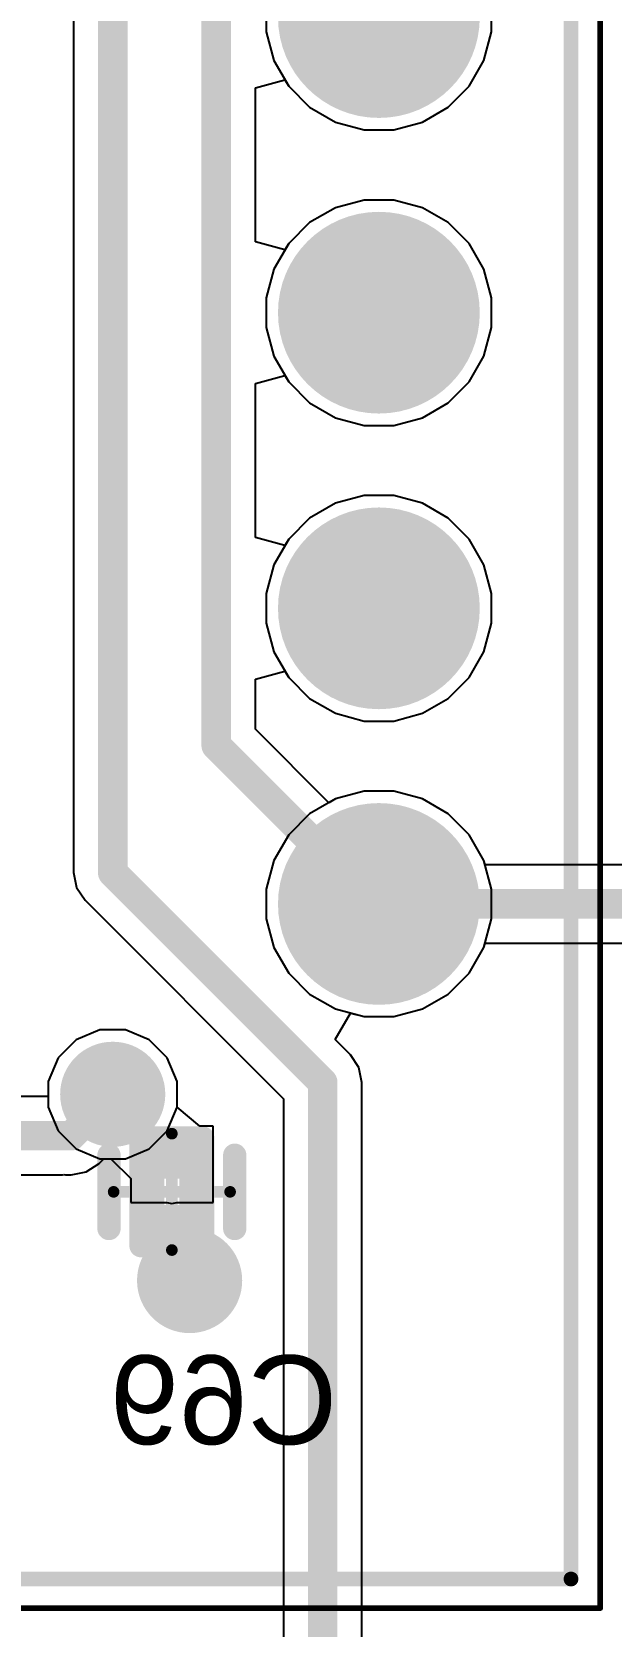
# Model space of a CAD drawing. Header units: inches. Extents: x 2.95 to 6.74, y 1.23 to 4.83.
# Drawn here: x 4.473 to 4.669, y 2.725 to 3.264 of the extents above; entities that cross this region are included whole.
import ezdxf

# ---------------------------------------------------------------- set-up
doc = ezdxf.new("R2010")
doc.units = ezdxf.units.IN
doc.header["$MEASUREMENT"] = 0
for name, color, linetype in [('Bottom 3D Body', 56, 'Continuous'), ('Bottom Assembly', 56, 'Continuous'), ('Bottom Component Center', 56, 'Continuous'), ('Bottom Courtyard', 56, 'Continuous'), ('Bottom Layer', 5, 'Continuous'), ('Bottom Overlay', 54, 'Continuous'), ('Bottom Paste', 16, 'Continuous'), ('Bottom Solder', 6, 'Continuous'), ('GND', 76, 'Continuous'), ('Mechanical 15', 56, 'Continuous'), ('Multi-Layer', 9, 'Continuous'), ('Pad Holes', 156, 'Continuous'), ('PWR', 16, 'Continuous'), ('Top 3D Body', 56, 'Continuous'), ('Top Layer', 1, 'Continuous'), ('Top Overlay', 2, 'Continuous'), ('Top Solder', 216, 'Continuous'), ('Via Holes', 16, 'Continuous')]:
    doc.layers.add(name, color=color, linetype=linetype)
doc.styles.add('Arial', font='', dxfattribs={"height": 0.2})
doc.styles.get('Arial').set_extended_font_data('Arial')

# ---------------------------------------------------------------- blocks, each defined once
blk = doc.blocks.new('FP_GRM033_0_03_MFG_B_116')
at = {"layer": 'Bottom Layer'}
for points in [[(-0.01427, 0.00591), (-0.00443, 0.00591), (-0.00443, -0.00591), (-0.01427, -0.00591)], [(0.00443, 0.00591), (0.01427, 0.00591), (0.01427, -0.00591), (0.00443, -0.00591)]]:
    blk.add_hatch(color=5, dxfattribs=at).paths.add_polyline_path(points)
at = {"layer": 'Bottom Paste'}
for points in [[(-0.01427, 0.00591), (-0.00443, 0.00591), (-0.00443, -0.00591), (-0.01427, -0.00591)], [(0.00443, 0.00591), (0.01427, 0.00591), (0.01427, -0.00591), (0.00443, -0.00591)]]:
    blk.add_hatch(color=16, dxfattribs=at).paths.add_polyline_path(points)
at = {"layer": 'Bottom Solder'}
for points in [[(-0.01427, 0.00591), (-0.00443, 0.00591), (-0.00443, -0.00591), (-0.01427, -0.00591)], [(0.00443, 0.00591), (0.01427, 0.00591), (0.01427, -0.00591), (0.00443, -0.00591)]]:
    blk.add_hatch(color=6, dxfattribs=at).paths.add_polyline_path(points)
at = {"layer": 'Bottom 3D Body'}
for points in [[(-0.0124, -0.0065, 0.00787, 0.00787, 0), (-0.0124, 0.0065, 0.00787, 0.00787, 0)], [(0.0124, 0.0065, 0.00787, 0.00787, 0), (-0.0124, 0.0065, 0.00787, 0.00787, 0)], [(0.0124, -0.0065, 0.00787, 0.00787, 0), (0.0124, 0.0065, 0.00787, 0.00787, 0)], [(0.0124, -0.0065, 0.00787, 0.00787, 0), (-0.0124, -0.0065, 0.00787, 0.00787, 0)]]:
    blk.add_lwpolyline(points, format="xyseb", dxfattribs=at)
for points in [[(-0.01437, 0.0065, 0.00394, 0.00394, 1), (-0.01043, 0.0065, 0.00394, 0.00394, 1)], [(-0.01437, 0.0065, 0.00394, 0.00394, 1), (-0.01043, 0.0065, 0.00394, 0.00394, 1)], [(0.01043, 0.0065, 0.00394, 0.00394, 1), (0.01437, 0.0065, 0.00394, 0.00394, 1)], [(0.01043, 0.0065, 0.00394, 0.00394, 1), (0.01437, 0.0065, 0.00394, 0.00394, 1)], [(-0.01437, -0.0065, 0.00394, 0.00394, 1), (-0.01043, -0.0065, 0.00394, 0.00394, 1)], [(-0.01437, -0.0065, 0.00394, 0.00394, 1), (-0.01043, -0.0065, 0.00394, 0.00394, 1)], [(0.01043, -0.0065, 0.00394, 0.00394, 1), (0.01437, -0.0065, 0.00394, 0.00394, 1)], [(0.01043, -0.0065, 0.00394, 0.00394, 1), (0.01437, -0.0065, 0.00394, 0.00394, 1)]]:
    blk.add_lwpolyline(points, format="xyseb", close=True, dxfattribs=at)
at = {"layer": 'Bottom Assembly'}
for points in [[(-0.01821, -0.01043, 0.00787, 0.00787, 0), (-0.01821, 0.01043, 0.00787, 0.00787, 0)], [(0.01821, 0.01043, 0.00787, 0.00787, 0), (-0.01821, 0.01043, 0.00787, 0.00787, 0)], [(0.01821, -0.01043, 0.00787, 0.00787, 0), (0.01821, 0.01043, 0.00787, 0.00787, 0)], [(0.01821, -0.01043, 0.00787, 0.00787, 0), (-0.01821, -0.01043, 0.00787, 0.00787, 0)]]:
    blk.add_lwpolyline(points, format="xyseb", dxfattribs=at)
for points in [[(-0.02018, 0.01043, 0.00394, 0.00394, 1), (-0.01624, 0.01043, 0.00394, 0.00394, 1)], [(-0.02018, 0.01043, 0.00394, 0.00394, 1), (-0.01624, 0.01043, 0.00394, 0.00394, 1)], [(0.01624, 0.01043, 0.00394, 0.00394, 1), (0.02018, 0.01043, 0.00394, 0.00394, 1)], [(0.01624, 0.01043, 0.00394, 0.00394, 1), (0.02018, 0.01043, 0.00394, 0.00394, 1)], [(-0.02018, -0.01043, 0.00394, 0.00394, 1), (-0.01624, -0.01043, 0.00394, 0.00394, 1)], [(-0.02018, -0.01043, 0.00394, 0.00394, 1), (-0.01624, -0.01043, 0.00394, 0.00394, 1)], [(0.01624, -0.01043, 0.00394, 0.00394, 1), (0.02018, -0.01043, 0.00394, 0.00394, 1)], [(0.01624, -0.01043, 0.00394, 0.00394, 1), (0.02018, -0.01043, 0.00394, 0.00394, 1)]]:
    blk.add_lwpolyline(points, format="xyseb", close=True, dxfattribs=at)
at = {"layer": 'Bottom Component Center'}
for points in [[(0, -0.01969, 0.00394, 0.00394, 0), (0, 0.01969, 0.00394, 0.00394, 0)], [(0.01969, 0, 0.00394, 0.00394, 0), (-0.01969, 0, 0.00394, 0.00394, 0)]]:
    blk.add_lwpolyline(points, format="xyseb", dxfattribs=at)
for points in [[(-0.00098, 0.01969, 0.00197, 0.00197, 1), (0.00098, 0.01969, 0.00197, 0.00197, 1)], [(-0.02067, 0, 0.00197, 0.00197, 1), (-0.0187, 0, 0.00197, 0.00197, 1)], [(0.0187, 0, 0.00197, 0.00197, 1), (0.02067, 0, 0.00197, 0.00197, 1)], [(-0.00098, -0.01969, 0.00197, 0.00197, 1), (0.00098, -0.01969, 0.00197, 0.00197, 1)]]:
    blk.add_lwpolyline(points, format="xyseb", close=True, dxfattribs=at)
at = {"layer": 'Bottom Courtyard'}
for points in [[(-0.01821, -0.01043, 0.00787, 0.00787, 0), (-0.01821, 0.01043, 0.00787, 0.00787, 0)], [(0.01821, 0.01043, 0.00787, 0.00787, 0), (-0.01821, 0.01043, 0.00787, 0.00787, 0)], [(0.01821, -0.01043, 0.00787, 0.00787, 0), (0.01821, 0.01043, 0.00787, 0.00787, 0)], [(0.01821, -0.01043, 0.00787, 0.00787, 0), (-0.01821, -0.01043, 0.00787, 0.00787, 0)]]:
    blk.add_lwpolyline(points, format="xyseb", dxfattribs=at)
for points in [[(-0.02018, 0.01043, 0.00394, 0.00394, 1), (-0.01624, 0.01043, 0.00394, 0.00394, 1)], [(-0.02018, 0.01043, 0.00394, 0.00394, 1), (-0.01624, 0.01043, 0.00394, 0.00394, 1)], [(0.01624, 0.01043, 0.00394, 0.00394, 1), (0.02018, 0.01043, 0.00394, 0.00394, 1)], [(0.01624, 0.01043, 0.00394, 0.00394, 1), (0.02018, 0.01043, 0.00394, 0.00394, 1)], [(-0.02018, -0.01043, 0.00394, 0.00394, 1), (-0.01624, -0.01043, 0.00394, 0.00394, 1)], [(-0.02018, -0.01043, 0.00394, 0.00394, 1), (-0.01624, -0.01043, 0.00394, 0.00394, 1)], [(0.01624, -0.01043, 0.00394, 0.00394, 1), (0.02018, -0.01043, 0.00394, 0.00394, 1)], [(0.01624, -0.01043, 0.00394, 0.00394, 1), (0.02018, -0.01043, 0.00394, 0.00394, 1)]]:
    blk.add_lwpolyline(points, format="xyseb", close=True, dxfattribs=at)
at = {"layer": 'Bottom Overlay'}
for points in [[(0.0124, 0.02126, 0.00787, 0.00787, 0), (-0.0124, 0.02126, 0.00787, 0.00787, 0)], [(0.0124, -0.02126, 0.00787, 0.00787, 0), (-0.0124, -0.02126, 0.00787, 0.00787, 0)]]:
    blk.add_lwpolyline(points, format="xyseb", dxfattribs=at)
for points in [[(-0.01437, 0.02126, 0.00394, 0.00394, 1), (-0.01043, 0.02126, 0.00394, 0.00394, 1)], [(0.01043, 0.02126, 0.00394, 0.00394, 1), (0.01437, 0.02126, 0.00394, 0.00394, 1)], [(-0.01437, -0.02126, 0.00394, 0.00394, 1), (-0.01043, -0.02126, 0.00394, 0.00394, 1)], [(0.01043, -0.02126, 0.00394, 0.00394, 1), (0.01437, -0.02126, 0.00394, 0.00394, 1)]]:
    blk.add_lwpolyline(points, format="xyseb", close=True, dxfattribs=at)
blk = doc.blocks.new('MODULE_NUCLEO_L432KC_179')
at = {"layer": 'Bottom Layer'}
h = blk.add_hatch(color=5, dxfattribs=at)
edge = h.paths.add_edge_path()
edge.add_arc((0.3, -0.46161), 0.03012, 0, 360)
h = blk.add_hatch(color=5, dxfattribs=at)
edge = h.paths.add_edge_path()
edge.add_arc((0.3, -0.56161), 0.03012, 0, 360)
h = blk.add_hatch(color=5, dxfattribs=at)
edge = h.paths.add_edge_path()
edge.add_arc((0.3, -0.66161), 0.03012, 0, 360)
h = blk.add_hatch(color=5, dxfattribs=at)
edge = h.paths.add_edge_path()
edge.add_arc((0.3, -0.76161), 0.03012, 0, 360)
at = {"layer": 'Bottom Solder'}
h = blk.add_hatch(color=6, dxfattribs=at)
edge = h.paths.add_edge_path()
edge.add_arc((0.3, -0.46161), 0.03412, 0, 360)
h = blk.add_hatch(color=6, dxfattribs=at)
edge = h.paths.add_edge_path()
edge.add_arc((0.3, -0.56161), 0.03412, 0, 360)
h = blk.add_hatch(color=6, dxfattribs=at)
edge = h.paths.add_edge_path()
edge.add_arc((0.3, -0.66161), 0.03412, 0, 360)
h = blk.add_hatch(color=6, dxfattribs=at)
edge = h.paths.add_edge_path()
edge.add_arc((0.3, -0.76161), 0.03412, 0, 360)
at = {"layer": 'GND'}
h = blk.add_hatch(color=76, dxfattribs=at)
edge = h.paths.add_edge_path()
edge.add_arc((0.3, -0.46161), 0.03008, 0, 360)
h = blk.add_hatch(color=76, dxfattribs=at)
edge = h.paths.add_edge_path()
edge.add_arc((0.3, -0.56161), 0.03008, 0, 360)
h = blk.add_hatch(color=76, dxfattribs=at)
edge = h.paths.add_edge_path()
edge.add_arc((0.3, -0.66161), 0.03008, 0, 360)
h = blk.add_hatch(color=76, dxfattribs=at)
edge = h.paths.add_edge_path()
edge.add_arc((0.3, -0.76161), 0.03008, 0, 360)
at = {"layer": 'Multi-Layer'}
h = blk.add_hatch(color=9, dxfattribs=at)
edge = h.paths.add_edge_path()
edge.add_arc((0.3, -0.46161), 0.03012, 0, 360)
h = blk.add_hatch(color=9, dxfattribs=at)
edge = h.paths.add_edge_path()
edge.add_arc((0.3, -0.56161), 0.03012, 0, 360)
h = blk.add_hatch(color=9, dxfattribs=at)
edge = h.paths.add_edge_path()
edge.add_arc((0.3, -0.66161), 0.03012, 0, 360)
h = blk.add_hatch(color=9, dxfattribs=at)
edge = h.paths.add_edge_path()
edge.add_arc((0.3, -0.76161), 0.03012, 0, 360)
at = {"layer": 'Pad Holes'}
h = blk.add_hatch(color=7, dxfattribs=at)
edge = h.paths.add_edge_path()
edge.add_arc((0.3, -0.46161), 0.02008, 0, 360)
h = blk.add_hatch(color=7, dxfattribs=at)
edge = h.paths.add_edge_path()
edge.add_arc((0.3, -0.56161), 0.02008, 0, 360)
h = blk.add_hatch(color=7, dxfattribs=at)
edge = h.paths.add_edge_path()
edge.add_arc((0.3, -0.66161), 0.02008, 0, 360)
h = blk.add_hatch(color=7, dxfattribs=at)
edge = h.paths.add_edge_path()
edge.add_arc((0.3, -0.76161), 0.02008, 0, 360)
at = {"layer": 'PWR'}
h = blk.add_hatch(color=16, dxfattribs=at)
edge = h.paths.add_edge_path()
edge.add_arc((0.3, -0.46161), 0.03008, 0, 360)
h = blk.add_hatch(color=16, dxfattribs=at)
edge = h.paths.add_edge_path()
edge.add_arc((0.3, -0.56161), 0.03008, 0, 360)
h = blk.add_hatch(color=16, dxfattribs=at)
edge = h.paths.add_edge_path()
edge.add_arc((0.3, -0.76161), 0.03008, 0, 360)
at = {"layer": 'Top Layer'}
h = blk.add_hatch(color=1, dxfattribs=at)
edge = h.paths.add_edge_path()
edge.add_arc((0.3, -0.46161), 0.03012, 0, 360)
h = blk.add_hatch(color=1, dxfattribs=at)
edge = h.paths.add_edge_path()
edge.add_arc((0.3, -0.56161), 0.03012, 0, 360)
h = blk.add_hatch(color=1, dxfattribs=at)
edge = h.paths.add_edge_path()
edge.add_arc((0.3, -0.66161), 0.03012, 0, 360)
h = blk.add_hatch(color=1, dxfattribs=at)
edge = h.paths.add_edge_path()
edge.add_arc((0.3, -0.76161), 0.03012, 0, 360)
at = {"layer": 'Top Solder'}
h = blk.add_hatch(color=216, dxfattribs=at)
edge = h.paths.add_edge_path()
edge.add_arc((0.3, -0.46161), 0.03412, 0, 360)
h = blk.add_hatch(color=216, dxfattribs=at)
edge = h.paths.add_edge_path()
edge.add_arc((0.3, -0.56161), 0.03412, 0, 360)
h = blk.add_hatch(color=216, dxfattribs=at)
edge = h.paths.add_edge_path()
edge.add_arc((0.3, -0.66161), 0.03412, 0, 360)
h = blk.add_hatch(color=216, dxfattribs=at)
edge = h.paths.add_edge_path()
edge.add_arc((0.3, -0.76161), 0.03412, 0, 360)
at = {"layer": 'Mechanical 15'}
for points in [[(0.3748, -0.9998, 0.00197, 0.00197, 0), (0.3748, 0.9998, 0.00197, 0.00197, 0)], [(-0.3748, -0.9998, 0.00197, 0.00197, 0), (0.3748, -0.9998, 0.00197, 0.00197, 0)]]:
    blk.add_lwpolyline(points, format="xyseb", dxfattribs=at)
blk.add_lwpolyline([(0.37431, -0.9998, 0.000984, 0.000984, 1), (0.3753, -0.9998, 0.000984, 0.000984, 1)], format="xyseb", close=True, dxfattribs=at)
blk.add_lwpolyline([(0.37431, -0.9998, 0.000984, 0.000984, 1), (0.3753, -0.9998, 0.000984, 0.000984, 1)], format="xyseb", close=True, dxfattribs=at)
at = {"layer": 'Top 3D Body'}
for points in [[(0.36496, -0.98996, 0.005, 0.005, 0), (0.36496, 0.98996, 0.005, 0.005, 0)], [(-0.36496, -0.98996, 0.005, 0.005, 0), (0.36496, -0.98996, 0.005, 0.005, 0)]]:
    blk.add_lwpolyline(points, format="xyseb", dxfattribs=at)
blk.add_lwpolyline([(0.36371, -0.98996, 0.0025, 0.0025, 1), (0.36621, -0.98996, 0.0025, 0.0025, 1)], format="xyseb", close=True, dxfattribs=at)
blk.add_lwpolyline([(0.36371, -0.98996, 0.0025, 0.0025, 1), (0.36621, -0.98996, 0.0025, 0.0025, 1)], format="xyseb", close=True, dxfattribs=at)
at = {"layer": 'Top Overlay'}
for points in [[(0.36496, -0.98996, 0.005, 0.005, 0), (0.36496, 0.98996, 0.005, 0.005, 0)], [(-0.36496, -0.98996, 0.005, 0.005, 0), (0.36496, -0.98996, 0.005, 0.005, 0)]]:
    blk.add_lwpolyline(points, format="xyseb", dxfattribs=at)
blk.add_lwpolyline([(0.36371, -0.98996, 0.0025, 0.0025, 1), (0.36621, -0.98996, 0.0025, 0.0025, 1)], format="xyseb", close=True, dxfattribs=at)
blk.add_lwpolyline([(0.36371, -0.98996, 0.0025, 0.0025, 1), (0.36621, -0.98996, 0.0025, 0.0025, 1)], format="xyseb", close=True, dxfattribs=at)

msp = doc.modelspace()

# ---------------------------------------------------------------- hatches: boundary and pattern name
at = {"layer": 'Bottom Layer'}
h = msp.add_hatch(color=5, dxfattribs=at)
edge = h.paths.add_edge_path()
edge.add_arc((4.5, 2.905), 0.01378, 0, 360)
h = msp.add_hatch(color=5, dxfattribs=at)
edge = h.paths.add_edge_path()
edge.add_arc((4.526, 2.842), 0.01378, 0, 360)
at = {"layer": 'Bottom Solder'}
h = msp.add_hatch(color=6, dxfattribs=at)
edge = h.paths.add_edge_path()
edge.add_arc((4.5, 2.905), 0.01778, 0, 360)
h = msp.add_hatch(color=6, dxfattribs=at)
edge = h.paths.add_edge_path()
edge.add_arc((4.526, 2.842), 0.01778, 0, 360)
at = {"layer": 'GND'}
h = msp.add_hatch(color=76, dxfattribs=at)
edge = h.paths.add_edge_path()
edge.add_arc((4.5, 2.905), 0.01591, 0, 360)
at = {"layer": 'PWR'}
h = msp.add_hatch(color=16, dxfattribs=at)
edge = h.paths.add_edge_path()
edge.add_arc((4.526, 2.842), 0.01591, 0, 360)
at = {"layer": 'Top Layer'}
h = msp.add_hatch(color=1, dxfattribs=at)
edge = h.paths.add_edge_path()
edge.add_arc((4.5, 2.905), 0.01378, 0, 360)
h = msp.add_hatch(color=1, dxfattribs=at)
edge = h.paths.add_edge_path()
edge.add_arc((4.526, 2.842), 0.01378, 0, 360)
at = {"layer": 'Top Solder'}
h = msp.add_hatch(color=216, dxfattribs=at)
edge = h.paths.add_edge_path()
edge.add_arc((4.5, 2.905), 0.01778, 0, 360)
h = msp.add_hatch(color=216, dxfattribs=at)
edge = h.paths.add_edge_path()
edge.add_arc((4.526, 2.842), 0.01778, 0, 360)
at = {"layer": 'Via Holes'}
h = msp.add_hatch(color=7, dxfattribs=at)
edge = h.paths.add_edge_path()
edge.add_arc((4.5, 2.905), 0.00591, 0, 360)
h = msp.add_hatch(color=7, dxfattribs=at)
edge = h.paths.add_edge_path()
edge.add_arc((4.526, 2.842), 0.00591, 0, 360)

# ---------------------------------------------------------------- linework, layer by layer
at = {"layer": 'Bottom Layer'}
for p, q in [((4.48675, 3.608), (4.48675, 2.98)), ((4.62812, 3.26437), (4.62812, 3.2744)), ((4.62552, 3.25467), (4.62812, 3.26437)), ((4.6205, 3.24598), (4.62552, 3.25467)), ((4.54825, 3.24545), (4.55825, 3.24813)), ((4.55825, 3.24813), (4.5595, 3.24598)), ((4.54825, 3.19332), (4.54825, 3.24545)), ((4.5595, 3.24598), (4.56659, 3.23888)), ((4.61341, 3.23888), (4.6205, 3.24598)), ((4.56659, 3.23888), (4.57529, 3.23387)), ((4.60471, 3.23387), (4.61341, 3.23888)), ((4.57529, 3.23387), (4.58498, 3.23127)), ((4.58498, 3.23127), (4.59502, 3.23127)), ((4.59502, 3.23127), (4.60471, 3.23387)), ((4.57529, 3.20491), (4.56659, 3.19989)), ((4.58498, 3.2075), (4.57529, 3.20491)), ((4.59502, 3.2075), (4.58498, 3.2075)), ((4.60471, 3.20491), (4.59502, 3.2075)), ((4.61341, 3.19989), (4.60471, 3.20491)), ((4.56659, 3.19989), (4.5595, 3.19279)), ((4.6205, 3.19279), (4.61341, 3.19989)), ((4.55825, 3.19064), (4.54825, 3.19332)), ((4.5595, 3.19279), (4.55825, 3.19064)), ((4.62552, 3.1841), (4.6205, 3.19279)), ((4.62812, 3.1744), (4.62552, 3.1841)), ((4.62812, 3.16437), (4.62812, 3.1744)), ((4.62552, 3.15467), (4.62812, 3.16437)), ((4.6205, 3.14598), (4.62552, 3.15467)), ((4.54825, 3.14545), (4.55825, 3.14813)), ((4.54825, 3.09332), (4.54825, 3.14545)), ((4.55825, 3.14813), (4.5595, 3.14598)), ((4.5595, 3.14598), (4.56659, 3.13888)), ((4.61341, 3.13888), (4.6205, 3.14598)), ((4.56659, 3.13888), (4.57529, 3.13387)), ((4.60471, 3.13387), (4.61341, 3.13888)), ((4.57529, 3.13387), (4.58498, 3.13127)), ((4.59502, 3.13127), (4.60471, 3.13387)), ((4.58498, 3.13127), (4.59502, 3.13127)), ((4.58498, 3.1075), (4.57529, 3.10491)), ((4.59502, 3.1075), (4.58498, 3.1075)), ((4.60471, 3.10491), (4.59502, 3.1075)), ((4.57529, 3.10491), (4.56659, 3.09989)), ((4.61341, 3.09989), (4.60471, 3.10491)), ((4.56659, 3.09989), (4.5595, 3.09279)), ((4.6205, 3.09279), (4.61341, 3.09989)), ((4.55825, 3.09064), (4.54825, 3.09332)), ((4.5595, 3.09279), (4.55825, 3.09064)), ((4.62552, 3.0841), (4.6205, 3.09279)), ((4.62812, 3.0744), (4.62552, 3.0841)), ((4.62812, 3.06437), (4.62812, 3.0744)), ((4.62552, 3.05467), (4.62812, 3.06437)), ((4.6205, 3.04598), (4.62552, 3.05467)), ((4.54825, 3.04545), (4.55825, 3.04813)), ((4.55825, 3.04813), (4.5595, 3.04598)), ((4.54825, 3.02849), (4.54825, 3.04545)), ((4.5595, 3.04598), (4.56659, 3.03888)), ((4.61341, 3.03888), (4.6205, 3.04598)), ((4.56659, 3.03888), (4.57529, 3.03387)), ((4.60471, 3.03387), (4.61341, 3.03888)), ((4.57529, 3.03387), (4.58498, 3.03127)), ((4.58498, 3.03127), (4.59502, 3.03127)), ((4.59502, 3.03127), (4.60471, 3.03387)), ((4.5731, 3.00364), (4.54825, 3.02849)), ((4.57529, 3.00491), (4.5731, 3.00364)), ((4.58498, 3.0075), (4.57529, 3.00491)), ((4.59502, 3.0075), (4.58498, 3.0075)), ((4.60471, 3.00491), (4.59502, 3.0075)), ((4.61341, 2.99989), (4.60471, 3.00491)), ((4.6205, 2.99279), (4.61341, 2.99989)), ((4.62552, 2.9841), (4.6205, 2.99279)), ((4.62591, 2.98264), (4.62552, 2.9841)), ((5.36961, 2.98264), (4.62591, 2.98264)), ((4.48675, 2.98), (4.48775, 2.97493)), ((4.48775, 2.97493), (4.49063, 2.97063)), ((4.49063, 2.97063), (4.55775, 2.90351)), ((4.62552, 2.95467), (4.62591, 2.95613)), ((4.62591, 2.95613), (5.36412, 2.95613)), ((4.6205, 2.94598), (4.62552, 2.95467)), ((4.61341, 2.93888), (4.6205, 2.94598)), ((4.59502, 2.93127), (4.60471, 2.93387)), ((4.60471, 2.93387), (4.61341, 2.93888)), ((4.57521, 2.92353), (4.58039, 2.9325)), ((4.58039, 2.9325), (4.58498, 2.93127)), ((4.58498, 2.93127), (4.59502, 2.93127)), ((4.48766, 2.92346), (4.48154, 2.91734)), ((4.49567, 2.92678), (4.48766, 2.92346)), ((4.50433, 2.92678), (4.49567, 2.92678)), ((4.51234, 2.92346), (4.50433, 2.92678)), ((4.51846, 2.91734), (4.51234, 2.92346)), ((4.58037, 2.91837), (4.57521, 2.92353)), ((4.58325, 2.91407), (4.58037, 2.91837)), ((4.48154, 2.91734), (4.47822, 2.90933)), ((4.52178, 2.90933), (4.51846, 2.91734)), ((4.58425, 2.909), (4.58325, 2.91407)), ((4.47822, 2.90933), (4.47822, 2.90425)), ((4.52178, 2.90067), (4.52178, 2.90933)), ((4.58425, 2.468), (4.58425, 2.909)), ((4.47822, 2.90425), (4.46852, 2.90425)), ((4.55775, 2.90351), (4.55775, 2.47349)), ((4.52942, 2.89427), (4.52178, 2.90067)), ((4.53391, 2.89427), (4.52942, 2.89427)), ((4.53391, 2.86843), (4.53391, 2.89427)), ((4.49107, 2.87875), (4.49537, 2.88163)), ((4.49537, 2.88163), (4.49697, 2.88322)), ((4.49697, 2.88322), (4.49938, 2.88322)), ((4.49938, 2.88322), (4.50609, 2.87651)), ((4.46428, 2.87775), (4.483, 2.87775)), ((4.483, 2.87775), (4.4835, 2.87784)), ((4.4835, 2.87784), (4.484, 2.87775)), ((4.484, 2.87775), (4.486, 2.87775)), ((4.486, 2.87775), (4.49107, 2.87875)), ((4.50609, 2.87651), (4.50609, 2.86843)), ((4.50609, 2.86843), (4.51832, 2.86843)), ((4.51832, 2.86843), (4.52, 2.8681)), ((4.52, 2.8681), (4.52168, 2.86843)), ((4.52168, 2.86843), (4.53391, 2.86843))]:
    msp.add_line(p, q, dxfattribs=at)
for points in [[(4.5, 2.98, 0.01, 0.01, 0), (4.5, 3.608, 0.01, 0.01, 0)], [(4.535, 3.023, 0.01, 0.01, 0), (4.535, 3.382, 0.01, 0.01, 0)], [(4.535, 3.023, 0.01, 0.01, 0), (4.58861, 2.96939, 0.01, 0.01, 0)], [(4.5, 2.98, 0.01, 0.01, 0), (4.571, 2.909, 0.01, 0.01, 0)], [(4.58861, 2.96939, 0.01, 0.01, 0), (4.59, 2.96939, 0.01, 0.01, 0)], [(4.59, 2.96939, 0.01, 0.01, 0), (5.36961, 2.96939, 0.01, 0.01, 0)], [(4.571, 2.468, 0.01, 0.01, 0), (4.571, 2.909, 0.01, 0.01, 0)], [(4.486, 2.891, 0.01, 0.01, 0), (4.499, 2.904, 0.01, 0.01, 0)], [(4.5, 2.90135, 0.01, 0.01, 0), (4.5, 2.905, 0.01, 0.01, 0)], [(4.5, 2.90135, 0.01, 0.01, 0), (4.52, 2.88135, 0.01, 0.01, 0)], [(4.449, 2.891, 0.01, 0.01, 0), (4.483, 2.891, 0.01, 0.01, 0)], [(4.484, 2.891, 0.01, 0.01, 0), (4.486, 2.891, 0.01, 0.01, 0)], [(4.50818, 2.89318, 0.01, 0.01, 0), (4.52, 2.88135, 0.01, 0.01, 0)], [(4.52, 2.86265, 0.01, 0.01, 0), (4.52083, 2.86265, 0.01, 0.01, 0)], [(4.52083, 2.86265, 0.01, 0.01, 0), (4.52091, 2.86257, 0.01, 0.01, 0)], [(4.52091, 2.85185, 0.01, 0.01, 0), (4.52091, 2.86257, 0.01, 0.01, 0)], [(4.52091, 2.85185, 0.01, 0.01, 0), (4.526, 2.84675, 0.01, 0.01, 0)], [(4.526, 2.842, 0.01, 0.01, 0), (4.526, 2.84675, 0.01, 0.01, 0)]]:
    msp.add_lwpolyline(points, format="xyseb", dxfattribs=at)
for points in [[(4.5325, 3.023, 0.005, 0.005, 1), (4.5375, 3.023, 0.005, 0.005, 1)], [(4.5325, 3.023, 0.005, 0.005, 1), (4.5375, 3.023, 0.005, 0.005, 1)], [(4.4975, 2.98, 0.005, 0.005, 1), (4.5025, 2.98, 0.005, 0.005, 1)], [(4.4975, 2.98, 0.005, 0.005, 1), (4.5025, 2.98, 0.005, 0.005, 1)], [(4.58611, 2.96939, 0.005, 0.005, 1), (4.59111, 2.96939, 0.005, 0.005, 1)], [(4.58611, 2.96939, 0.005, 0.005, 1), (4.59111, 2.96939, 0.005, 0.005, 1)], [(4.5875, 2.96939, 0.005, 0.005, 1), (4.5925, 2.96939, 0.005, 0.005, 1)], [(4.5875, 2.96939, 0.005, 0.005, 1), (4.5925, 2.96939, 0.005, 0.005, 1)], [(4.5685, 2.909, 0.005, 0.005, 1), (4.5735, 2.909, 0.005, 0.005, 1)], [(4.5685, 2.909, 0.005, 0.005, 1), (4.5735, 2.909, 0.005, 0.005, 1)], [(4.4965, 2.904, 0.005, 0.005, 1), (4.5015, 2.904, 0.005, 0.005, 1)], [(4.4975, 2.905, 0.005, 0.005, 1), (4.5025, 2.905, 0.005, 0.005, 1)], [(4.4975, 2.90135, 0.005, 0.005, 1), (4.5025, 2.90135, 0.005, 0.005, 1)], [(4.4975, 2.90135, 0.005, 0.005, 1), (4.5025, 2.90135, 0.005, 0.005, 1)], [(4.4805, 2.891, 0.005, 0.005, 1), (4.4855, 2.891, 0.005, 0.005, 1)], [(4.4815, 2.891, 0.005, 0.005, 1), (4.4865, 2.891, 0.005, 0.005, 1)], [(4.4835, 2.891, 0.005, 0.005, 1), (4.4885, 2.891, 0.005, 0.005, 1)], [(4.4835, 2.891, 0.005, 0.005, 1), (4.4885, 2.891, 0.005, 0.005, 1)], [(4.50568, 2.89318, 0.005, 0.005, 1), (4.51068, 2.89318, 0.005, 0.005, 1)], [(4.5175, 2.88135, 0.005, 0.005, 1), (4.5225, 2.88135, 0.005, 0.005, 1)], [(4.5175, 2.88135, 0.005, 0.005, 1), (4.5225, 2.88135, 0.005, 0.005, 1)], [(4.5175, 2.86265, 0.005, 0.005, 1), (4.5225, 2.86265, 0.005, 0.005, 1)], [(4.51833, 2.86265, 0.005, 0.005, 1), (4.52333, 2.86265, 0.005, 0.005, 1)], [(4.51833, 2.86265, 0.005, 0.005, 1), (4.52333, 2.86265, 0.005, 0.005, 1)], [(4.51841, 2.86257, 0.005, 0.005, 1), (4.52341, 2.86257, 0.005, 0.005, 1)], [(4.51841, 2.86257, 0.005, 0.005, 1), (4.52341, 2.86257, 0.005, 0.005, 1)], [(4.51841, 2.85185, 0.005, 0.005, 1), (4.52341, 2.85185, 0.005, 0.005, 1)], [(4.51841, 2.85185, 0.005, 0.005, 1), (4.52341, 2.85185, 0.005, 0.005, 1)], [(4.5235, 2.84675, 0.005, 0.005, 1), (4.5285, 2.84675, 0.005, 0.005, 1)], [(4.5235, 2.84675, 0.005, 0.005, 1), (4.5285, 2.84675, 0.005, 0.005, 1)], [(4.5235, 2.842, 0.005, 0.005, 1), (4.5285, 2.842, 0.005, 0.005, 1)]]:
    msp.add_lwpolyline(points, format="xyseb", close=True, dxfattribs=at)
at = {"layer": 'Top Layer'}
for p, q in [((4.55188, 3.2744), (4.55188, 3.26437)), ((4.62812, 3.26437), (4.62812, 3.2744)), ((4.55188, 3.26437), (4.55448, 3.25467)), ((4.62552, 3.25467), (4.62812, 3.26437)), ((4.55448, 3.25467), (4.5595, 3.24598)), ((4.6205, 3.24598), (4.62552, 3.25467)), ((4.5595, 3.24598), (4.56659, 3.23888)), ((4.61341, 3.23888), (4.6205, 3.24598)), ((4.56659, 3.23888), (4.57529, 3.23387)), ((4.60471, 3.23387), (4.61341, 3.23888)), ((4.57529, 3.23387), (4.58498, 3.23127)), ((4.58498, 3.23127), (4.59502, 3.23127)), ((4.59502, 3.23127), (4.60471, 3.23387)), ((4.57529, 3.20491), (4.56659, 3.19989)), ((4.58498, 3.2075), (4.57529, 3.20491)), ((4.59502, 3.2075), (4.58498, 3.2075)), ((4.60471, 3.20491), (4.59502, 3.2075)), ((4.61341, 3.19989), (4.60471, 3.20491)), ((4.56659, 3.19989), (4.5595, 3.19279)), ((4.6205, 3.19279), (4.61341, 3.19989)), ((4.5595, 3.19279), (4.55448, 3.1841)), ((4.62552, 3.1841), (4.6205, 3.19279)), ((4.55448, 3.1841), (4.55188, 3.1744)), ((4.62812, 3.1744), (4.62552, 3.1841)), ((4.55188, 3.1744), (4.55188, 3.16437)), ((4.62812, 3.16437), (4.62812, 3.1744)), ((4.55188, 3.16437), (4.55448, 3.15467)), ((4.62552, 3.15467), (4.62812, 3.16437)), ((4.55448, 3.15467), (4.5595, 3.14598)), ((4.6205, 3.14598), (4.62552, 3.15467)), ((4.5595, 3.14598), (4.56659, 3.13888)), ((4.61341, 3.13888), (4.6205, 3.14598)), ((4.56659, 3.13888), (4.57529, 3.13387)), ((4.60471, 3.13387), (4.61341, 3.13888)), ((4.57529, 3.13387), (4.58498, 3.13127)), ((4.59502, 3.13127), (4.60471, 3.13387)), ((4.58498, 3.13127), (4.59502, 3.13127)), ((4.58498, 3.1075), (4.57529, 3.10491)), ((4.59502, 3.1075), (4.58498, 3.1075)), ((4.60471, 3.10491), (4.59502, 3.1075)), ((4.57529, 3.10491), (4.56659, 3.09989)), ((4.61341, 3.09989), (4.60471, 3.10491)), ((4.56659, 3.09989), (4.5595, 3.09279)), ((4.6205, 3.09279), (4.61341, 3.09989)), ((4.5595, 3.09279), (4.55448, 3.0841)), ((4.62552, 3.0841), (4.6205, 3.09279)), ((4.55448, 3.0841), (4.55188, 3.0744)), ((4.62812, 3.0744), (4.62552, 3.0841)), ((4.55188, 3.0744), (4.55188, 3.06437)), ((4.62812, 3.06437), (4.62812, 3.0744)), ((4.55188, 3.06437), (4.55448, 3.05467)), ((4.62552, 3.05467), (4.62812, 3.06437)), ((4.55448, 3.05467), (4.5595, 3.04598)), ((4.6205, 3.04598), (4.62552, 3.05467)), ((4.5595, 3.04598), (4.56659, 3.03888)), ((4.61341, 3.03888), (4.6205, 3.04598)), ((4.56659, 3.03888), (4.57529, 3.03387)), ((4.60471, 3.03387), (4.61341, 3.03888)), ((4.57529, 3.03387), (4.58498, 3.03127)), ((4.58498, 3.03127), (4.59502, 3.03127)), ((4.59502, 3.03127), (4.60471, 3.03387)), ((4.57529, 3.00491), (4.56659, 2.99989)), ((4.58498, 3.0075), (4.57529, 3.00491)), ((4.59502, 3.0075), (4.58498, 3.0075)), ((4.60471, 3.00491), (4.59502, 3.0075)), ((4.61341, 2.99989), (4.60471, 3.00491)), ((4.56659, 2.99989), (4.5595, 2.99279)), ((4.6205, 2.99279), (4.61341, 2.99989)), ((4.5595, 2.99279), (4.55448, 2.9841)), ((4.62552, 2.9841), (4.6205, 2.99279)), ((4.55448, 2.9841), (4.55188, 2.9744)), ((4.62812, 2.9744), (4.62552, 2.9841)), ((4.55188, 2.9744), (4.55188, 2.96437)), ((4.62812, 2.96437), (4.62812, 2.9744)), ((4.55188, 2.96437), (4.55448, 2.95467)), ((4.62552, 2.95467), (4.62812, 2.96437)), ((4.55448, 2.95467), (4.5595, 2.94598)), ((4.6205, 2.94598), (4.62552, 2.95467)), ((4.5595, 2.94598), (4.56659, 2.93888)), ((4.61341, 2.93888), (4.6205, 2.94598)), ((4.56659, 2.93888), (4.57529, 2.93387)), ((4.57529, 2.93387), (4.58498, 2.93127)), ((4.59502, 2.93127), (4.60471, 2.93387)), ((4.60471, 2.93387), (4.61341, 2.93888)), ((4.58498, 2.93127), (4.59502, 2.93127)), ((4.48766, 2.92346), (4.48154, 2.91734)), ((4.49567, 2.92678), (4.48766, 2.92346)), ((4.50433, 2.92678), (4.49567, 2.92678)), ((4.51234, 2.92346), (4.50433, 2.92678)), ((4.51846, 2.91734), (4.51234, 2.92346)), ((4.48154, 2.91734), (4.47822, 2.90933)), ((4.52178, 2.90933), (4.51846, 2.91734)), ((4.47822, 2.90933), (4.47822, 2.90067)), ((4.52178, 2.90067), (4.52178, 2.90933)), ((4.47822, 2.90067), (4.48154, 2.89266)), ((4.51846, 2.89266), (4.52178, 2.90067)), ((4.48154, 2.89266), (4.48766, 2.88654)), ((4.51234, 2.88654), (4.51846, 2.89266)), ((4.48766, 2.88654), (4.49567, 2.88322)), ((4.50433, 2.88322), (4.51234, 2.88654)), ((4.49567, 2.88322), (4.50433, 2.88322))]:
    msp.add_line(p, q, dxfattribs=at)

# ---------------------------------------------------------------- block references
msp.add_blockref('MODULE_NUCLEO_L432KC_179', (4.29, 3.731))
at = {"rotation": 270}
msp.add_blockref('FP_GRM033_0_03_MFG_B_116', (4.52, 2.872), dxfattribs=at)

# ---------------------------------------------------------------- texts
at = {"layer": 'Bottom Overlay', "style": 'Arial', "text_generation_flag": 2}
msp.add_text('C69', height=0.03, dxfattribs=at).set_placement((4.57599, 2.78665))

doc.saveas('drawing.dxf')
